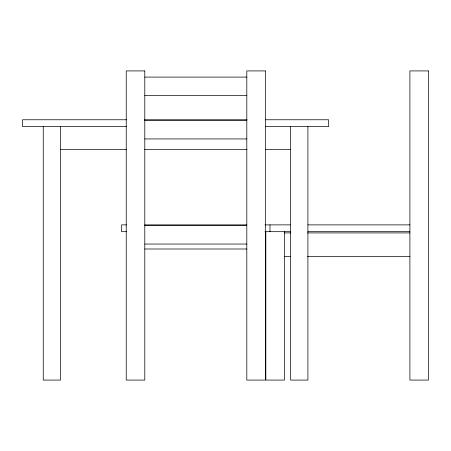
<?xml version="1.0" encoding="UTF-8"?>
<svg xmlns="http://www.w3.org/2000/svg" width="451" height="451" viewBox="0 0 451 451"><rect width="100%" height="100%" fill="white"/><g stroke="black" fill="none" stroke-linecap="round" stroke-linejoin="round"><path stroke-width="0.68" d="M144.788 77.098L246.81 77.098M144.788 95.651L246.81 95.651M126.686 119.763L22.55 119.763L22.55 126.568L126.697 126.568M144.275 119.763L247.001 119.763M265.295 119.763L328.621 119.763L328.621 126.568L265.273 126.568M144.788 120.383L246.81 120.383M144.788 138.936L246.81 138.936M60.575 149.444L126.697 149.444M144.286 149.444L246.985 149.444M265.273 149.444L290.596 149.444M126.522 224.88L121.601 224.88L121.601 231.684L126.522 231.684M144.81 224.88L246.787 224.88M265.019 224.88L290.337 224.88M307.92 224.88L409.903 224.88M144.788 225.5L246.81 225.5M265.019 231.684L290.337 231.684M307.92 231.684L409.903 231.684M284.378 232.919L290.692 232.919M307.52 232.919L409.903 232.919M144.788 244.047L246.81 244.047M144.788 248.997L246.81 248.997M284.378 256.416L290.692 256.416M307.52 256.416L409.903 256.416M307.909 126.568L307.909 380.08L290.596 380.08L290.596 126.568M284.378 231.684L284.378 380.08L265.831 380.08L265.831 231.684M269.997 224.88L269.997 231.684M60.575 126.568L60.575 380.08L43.262 380.08L43.262 126.568M144.788 70.92L126.235 70.92L126.235 380.08L144.788 380.08L144.788 70.92M265.363 70.92L246.81 70.92L246.81 380.08L265.363 380.08L265.363 70.92M428.45 70.92L409.903 70.92L409.903 380.08L428.45 380.08L428.45 70.92"/></g></svg>
